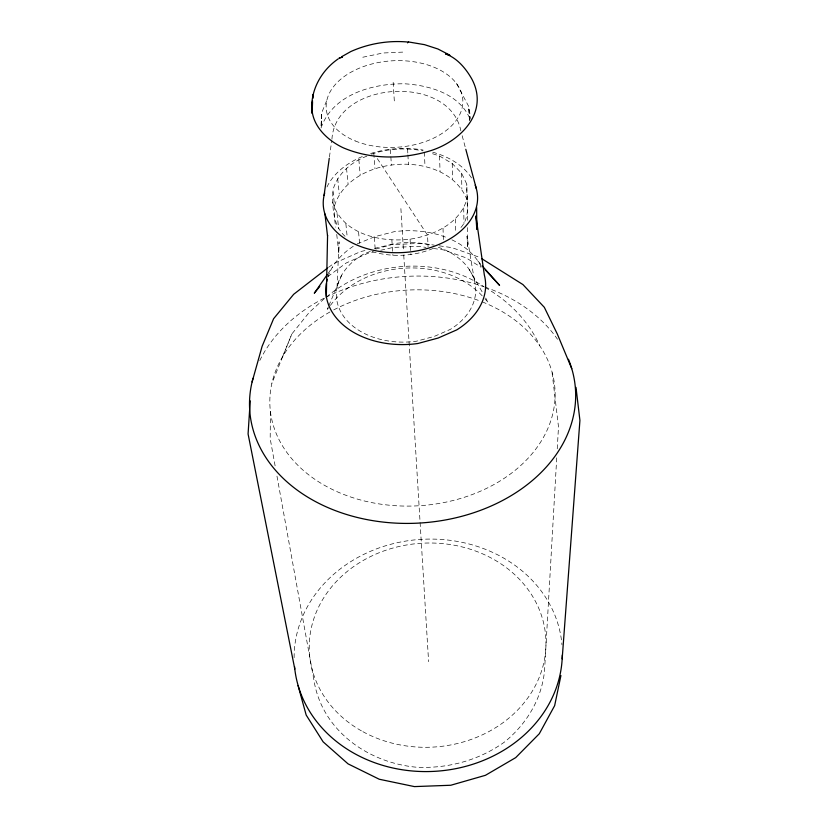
<?xml version="1.0" encoding="UTF-8"?>
<svg xmlns="http://www.w3.org/2000/svg" width="828" height="828" viewBox="0 0 828 828"><rect width="100%" height="100%" fill="white"/><g stroke="black" fill="none" stroke-linecap="round" stroke-linejoin="round"><path stroke-width="0.62" stroke-dasharray="4.14 3.1" d="M270.414 411.444L270.187 438.654L275.465 467.81M366.887 156.161C351.414 161.874 337.441 173.797 332.908 190.098L334.564 205.561L334.336 217.453L335.733 227.162M345.038 236.322C332.349 224.688 332.38 206.058 332.908 190.098M467.437 227.596L467.727 248.007L466.992 236.301L474.61 281.468M467.613 220.248L466.826 184.251L461.558 173.155L452.233 163.54L439.533 156.016L430.167 152.942M321.637 115.289L321.657 114.481L321.295 126.943L321.709 112.784L326.874 100.157M337.037 287.326L339.056 241.807L338.869 253.544L336.603 233.227M321.657 114.481L320.871 128.423C332.266 94.599 372.559 83.297 404.851 83.804C429.929 85.387 460.068 94.102 470.273 119.584M556.726 457.843L544.555 670.494C541.843 698.967 526.473 724.169 504.5 742.033C478.801 760.477 447.472 768.87 415.998 767.173C367.239 762.526 321.378 729.83 313.781 679.302L276.842 475.417M557.244 448.807L558.496 426.865L551.965 371.679M329.43 157.061L331.759 140.439M331.935 139.166C335.35 80.595 449.594 73.475 460.844 130.783M460.968 227.472C471.577 215.394 465.905 198.679 466.826 184.251M332.67 201.991C341.56 234.158 380.911 242.739 410.088 239.168C434.338 235.494 462.262 222.494 467.592 196.122M324.369 298.597L309.134 312.498L291.829 334.005L271.894 383.302M334.564 205.561C350.989 154.277 447.13 148.75 467.064 199.807M282.648 356.557L291.829 334.005M328.333 306.898L327.329 309.279L329.647 306.37M328.84 305.708L341.892 274.782M327.991 273.582L332.318 267.382M330.413 305.397C364.693 259.247 445.878 254.558 484.152 297.956M326.429 297.055C369.112 260.52 437.143 255.376 484.028 286.736M327.722 276.635L346.176 263.014L368.408 253.099L373.335 251.971M328.53 267.351L333.663 263.573L360.749 251.536L365.738 250.387M432.94 248.503C413.876 256.463 391.706 257.446 371.927 251.598M371.482 154.215C387.98 148.419 405.989 147.612 423.129 150.862M370.261 251.381L363.585 254.134A69.749 49.701 -3.5 0 0 341.912 313.76A69.749 49.701 -3.5 0 0 416.525 341.188L434.214 336.437L450.349 329.378A69.749 49.701 -3.5 0 0 438.26 247.251M375.819 249.083L395.929 243.401A69.749 49.701 -3.5 0 1 430.788 245.078M357.23 243.887L375.043 236.591L394.211 231.695A79.995 56.832 -3.5 0 1 447.399 237.843M374.463 248.39L390.671 244.664L421.638 243.339L434.234 245.119M380.714 250.273L393.031 247.437L418.544 246.34L426.006 247.406M362.809 57.235L382.991 53.002L403.888 52.06M439.275 245.833L451.871 247.624L479.588 257.332M433.468 248.462L443.415 249.88L466.154 257.881L481.047 267.237M485.104 287.419C508.651 301.009 528.626 320.757 539.752 345.814M484.97 298.856L488.261 302.468L485.705 298.049M477.994 261.151L481.316 264.867M377.32 158.624L427.558 235.162L428.066 246.754M469.145 269.348L483.159 293.64M456.58 83.607L468.596 106.253L470.904 119.242M462.169 135.72L465.471 148.057M337.058 213.458L338.693 228.901M337.669 178.579L339.263 194.052M345.866 223.674L347.284 237.822M346.528 168.177L348.019 183.671M358.555 231.881L359.735 244.736M358.845 159.566L360.201 175.07M374.256 237.45L375.198 249.031M373.78 153.242L374.981 168.757M391.861 239.954L392.927 255.386M390.381 149.599L391.396 165.124M393.176 82.334L394.428 102.775M400.897 208.604L403.422 249.911M403.743 255.076L428.604 661.675M410.088 239.168L410.947 254.62M407.583 148.843L407.842 153.625M407.904 154.815L408.432 164.379M424.371 152.217L424.992 166.563M443.021 228.238L443.394 239.851M439.533 156.016L440.051 171.572M452.233 163.54L452.616 179.107M455.348 218.934L455.679 233.154M463.711 207.963L463.98 223.488M461.558 173.155L461.848 188.712M327.981 276.831A79.995 56.832 -3.5 0 1 353.856 245.937M451.922 239.82A79.995 56.832 -3.5 0 1 482.31 269.048M294.116 657.691A134.167 116.179 -3.5 0 1 423.17 539.256A134.167 116.179 -3.5 0 1 561.974 644.846M326.988 186.952A77.263 52.029 -3.5 0 1 362.416 156.502M370.623 153.511A77.263 52.029 -3.5 0 1 423.004 150.013M432.723 152.197A77.263 52.029 -3.5 0 1 471.753 178.331M259.775 360.542A163.209 123.517 -3.5 0 1 324.669 297.914M325.808 297.345A163.209 123.517 -3.5 0 1 483.8 286.674M485.001 287.088A163.209 123.517 -3.5 0 1 557.492 339.252M482.258 301.868A142.768 107.992 -3.5 0 1 524.61 461.838A142.768 107.992 -3.5 0 1 308.026 474.299A142.768 107.992 -3.5 0 1 332.639 310.479M333.736 309.9A142.768 107.992 -3.5 0 1 481.058 301.402M469.714 120.37L468.689 107.526L469.714 120.37M355.16 140.915A68.434 43.284 -3.5 0 0 462.583 105.415A68.434 43.284 -3.5 0 0 365.759 65.774A68.434 43.284 -3.5 0 0 355.16 140.915M362.912 731.693A118.425 102.082 -3.5 0 0 545.797 648.873A118.425 102.082 -3.5 0 0 374.09 554.895A118.425 102.082 -3.5 0 0 362.912 731.693"/><path stroke-width="1.24" d="M326.325 296.527L327.577 235.245M476.638 207.404L476.814 229.346L475.883 215.942L484.339 274.979A79.995 56.832 -3.5 0 1 456.725 329.906L438.167 338.031L417.819 343.516A79.995 56.832 -3.5 0 1 326.439 282.917M312.57 100.861C308.316 122.099 325.559 139.611 343.423 147.87C370.178 159.193 400.493 159.493 428.19 151.421C459.519 142.623 489.659 112.939 471.96 79.26C466.029 68.672 457.201 58.032 445.547 53.913L449.904 55.29M312.549 102.134L312.125 113.322C309.403 91.825 320.726 70.887 338.269 58.84M312.694 98.408L312.829 94.671L312.673 98.377M250.211 400.845L248.079 433.975L294.799 669.065M562.171 658.829L579.921 420.396L575.998 387.39M324.069 195.429L329.254 158.345M560.929 675.544L554.646 705.653L539.297 733.743L515.709 757.62L485.446 775.308L450.774 785.255L414.404 786.6L379.245 779.241L348.05 763.861L323.137 741.847L306.174 715.04L298.07 685.563M252.105 381.936L262.114 346.332L273.592 318.739L293.671 294.302L327.505 268.106M327.267 274.606L314.298 293.205L319.825 286.384M408.546 41.959L407.573 42.683L408.546 41.959L424.505 44.65L437.919 48.987L449.138 54.793M341.974 56.521L350.875 51.522C368.501 43.646 388.032 40.303 407.252 41.98M481.72 258.667L522.923 284.563L544.327 307.312L557.285 333.953L571.755 368.667M485.301 269.918L499.574 285.339L482.144 265.798M465.802 149.299L476.369 188.794M324.938 213.966L327.526 235.773M326.667 281.696A79.995 56.832 -3.5 0 1 327.246 279.264M475.21 185.234A77.263 52.029 -3.5 0 1 402.491 252.571A77.263 52.029 -3.5 0 1 324.69 192.996M562.315 655.031A134.167 116.179 -3.5 0 1 432.516 771.437A134.167 116.179 -3.5 0 1 294.53 666.561M568.443 359.269A163.209 123.517 -3.5 0 1 419.962 523.027A163.209 123.517 -3.5 0 1 253.026 378.324M339.273 58.001L342.099 57.235L339.273 58.001"/></g></svg>
